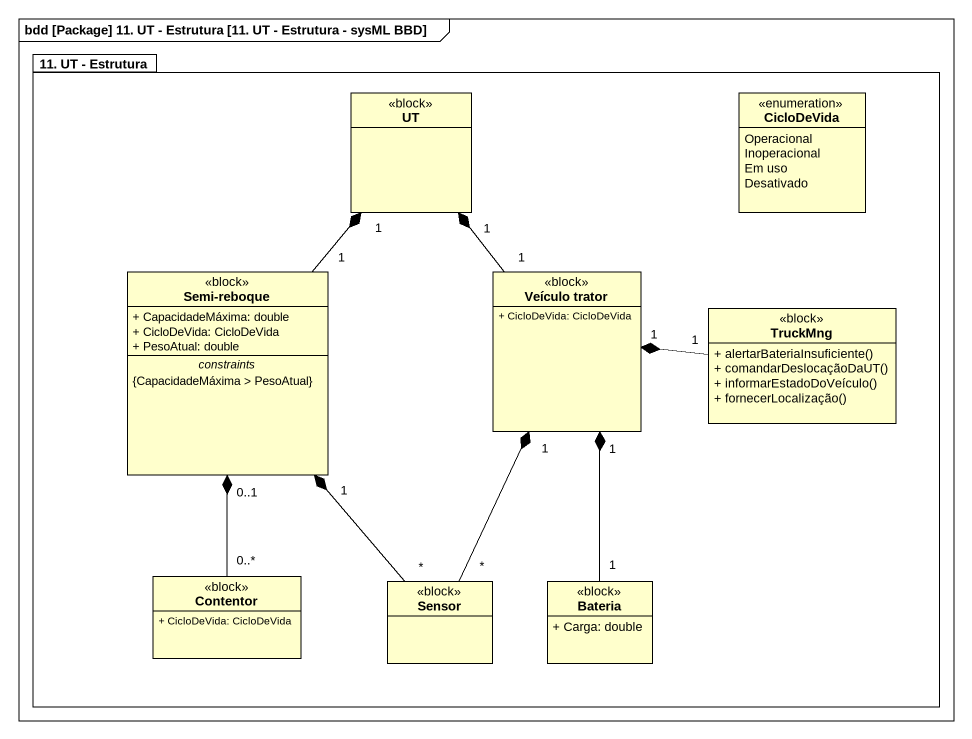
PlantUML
@startuml
mainframe bdd [Package] 11. UT - Estrutura [11. UT - Estrutura - sysML BBD]
hide circle
hide empty members
skinparam classAttributeIconSize 0
package "11. UT - Estrutura" as p11_UT_Estrutura {
  class UT <<block>>
  enum CicloDeVida {
    Operacional
    Inoperacional
    Em uso
    Desativado
  }
  class "Semi-reboque" as Semi_reboque <<block>> {
    + CapacidadeMáxima: double
    + CicloDeVida: CicloDeVida
    + PesoAtual: double
    -- constraints --
    {CapacidadeMáxima > PesoAtual}
  }
  class "Veículo trator" as Veículo_trator <<block>> {
    + CicloDeVida: CicloDeVida
  }
  class TruckMng <<block>> {
    + alertarBateriaInsuficiente()
    + comandarDeslocaçãoDaUT()
    + informarEstadoDoVeículo()
    + fornecerLocalização()
  }
  class Contentor <<block>> {
    + CicloDeVida: CicloDeVida
  }
  class Sensor <<block>>
  class Bateria <<block>> {
    + Carga: double
  }
}
Semi_reboque "1" -up-* "1" UT
Veículo_trator "1" -up-* "1" UT
TruckMng "1" -left-* "1" Veículo_trator
Contentor "0..*" -up-* "0..1" Semi_reboque
Sensor "*" -up-* "1" Semi_reboque
Sensor "*" -up-* "1" Veículo_trator
Bateria "1" -up-* "1" Veículo_trator
@enduml
